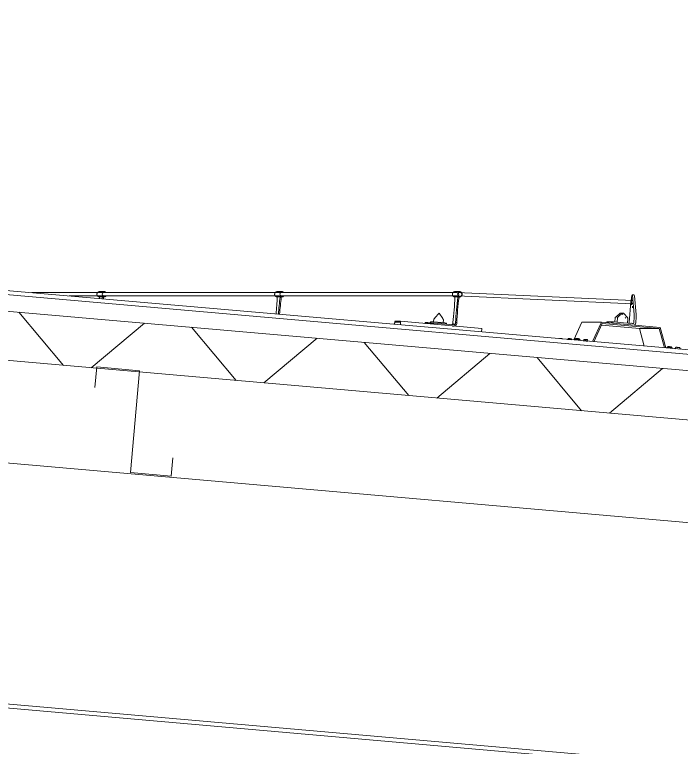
# Model space of a CAD drawing. Header units: millimetres. Extents: x 4237772 to 4686020, y -673 to 29459.
# Drawn here: x 4340456 to 4342088, y 15863 to 17655 of the extents above; entities that cross this region are included whole.
import ezdxf

# ---------------------------------------------------------------- set-up
doc = ezdxf.new("R2010")
doc.units = ezdxf.units.MM
for name, color, linetype, lineweight in [('A-DETL', 90, 'Continuous', 18), ('A-ROOF', 132, 'Continuous', 5), ('A-ROOF-PATT', 132, 'Continuous', 5), ('Q-SPCQ', 91, 'Continuous', 5), ('S-BEAM', 12, 'Continuous', 5)]:
    doc.layers.add(name, color=color, linetype=linetype, lineweight=lineweight)

# ---------------------------------------------------------------- blocks, each defined once
blk = doc.blocks.new('Structural Framing 24 - Structural Framing 1-1264814-SECTION - GRIDS C4-C5')
at = {"layer": 'S-BEAM'}
for p, q in [((4332682.3, 16647.6), (4351932.3, 14963.4)), ((4351922.3, 14954.3), (4332682.3, 16637.5))]:
    blk.add_line(p, q, dxfattribs=at)
blk = doc.blocks.new('Static Line_Sayfa_Metal Deck_Pan Mount - Up to 15 _ pitch - Max 2 Users-1846359-SECTION - GRIDS C4-C5')
at = {"layer": 'Q-SPCQ'}
for p, q in [((4341539.4, 16974.9), (4340498.1, 16974.9)), ((4340675.2, 16977.4), (4340664.2, 16977.4)), ((4341110, 16977.4), (4341099, 16977.4)), ((4341544.9, 16977.4), (4341533.8, 16977.4)), ((4341968.6, 16955.9), (4341539.5, 16974.9)), ((4341972.4, 16969.2), (4341967.4, 16969.6)), ((4340589.9, 16966.9), (4341539.4, 16966.9)), ((4340664.2, 16964.7), (4340663.2, 16966.9)), ((4340663.6, 16964.4), (4340663.9, 16964.4)), ((4340664.1, 16963.5), (4340664.2, 16964.7)), ((4340664.2, 16964.7), (4340671.1, 16964.7)), ((4340664.2, 16964.4), (4340675.2, 16964.4)), ((4340670.1, 16966.9), (4340671.1, 16964.7)), ((4340671.1, 16964.7), (4340671, 16963.5)), ((4340671, 16963.5), (4340674, 16963.3)), ((4340674, 16963.3), (4340674.1, 16964.4)), ((4340674.1, 16964.4), (4340675.5, 16966.4)), ((4341099, 16964.7), (4341098, 16966.9)), ((4341098.4, 16964.4), (4341098.7, 16964.4)), ((4341098.9, 16963.5), (4341099, 16964.7)), ((4341099, 16964.7), (4341106, 16964.7)), ((4341099, 16964.4), (4341110, 16964.4)), ((4341105, 16966.9), (4341106, 16964.7)), ((4341106, 16964.7), (4341105.9, 16963.5)), ((4341105.9, 16963.5), (4341108.8, 16963.3)), ((4341108.8, 16963.3), (4341108.9, 16964.4)), ((4341108.9, 16964.4), (4341110.3, 16966.4)), ((4341533.8, 16964.7), (4341532.8, 16966.9)), ((4341533.3, 16964.4), (4341533.5, 16964.4)), ((4341533.7, 16963.5), (4341533.8, 16964.7)), ((4341533.8, 16964.7), (4341540.8, 16964.7)), ((4341533.8, 16964.4), (4341544.9, 16964.4)), ((4341539.2, 16966.9), (4341968.2, 16947.9)), ((4341539.8, 16966.9), (4341540.8, 16964.7)), ((4341540.8, 16964.7), (4341540.7, 16963.5)), ((4341540.7, 16963.5), (4341543.7, 16963.3)), ((4341543.7, 16963.3), (4341543.8, 16964.4)), ((4341543.8, 16964.4), (4341545.1, 16966.4)), ((4341964.4, 16952.2), (4341960, 16901.9)), ((4341972.2, 16921.7), (4341967.9, 16967.8)), ((4341972.9, 16967.4), (4341977.1, 16921.2)), ((4341968.1, 16937.9), (4341968.5, 16941.8)), ((4341484.6, 16913.5), (4341495.3, 16925)), ((4341503.9, 16911.8), (4341495.3, 16925)), ((4341927.5, 16915), (4341926.6, 16914.6)), ((4341928.1, 16915.7), (4341927.5, 16915)), ((4341932.8, 16915), (4341931.8, 16914.6)), ((4341933.3, 16915.7), (4341932.8, 16915)), ((4341386.2, 16904.1), (4341385.5, 16897.5)), ((4341385.7, 16897.5), (4341386.2, 16902.1)), ((4341386.3, 16902.9), (4341400.5, 16902.9)), ((4341400.8, 16904.9), (4341386.4, 16904.9)), ((4341400.5, 16902.1), (4341400.1, 16896.3)), ((4341400.3, 16896.2), (4341400.8, 16904.1)), ((4341599.3, 16887.4), (4341400.8, 16904.9)), ((4341461.1, 16901.8), (4341460.8, 16898.9)), ((4341461.1, 16901.8), (4341465.5, 16901.8)), ((4341473.6, 16903.9), (4341473.3, 16900.9)), ((4341474.7, 16900.5), (4341481.6, 16899.8)), ((4341482.3, 16910.5), (4341481.6, 16903.2)), ((4341530.8, 16896.1), (4341481.7, 16900.5)), ((4341482.3, 16910.5), (4341482.8, 16911.2)), ((4341484, 16911.8), (4341482.8, 16911.2)), ((4341484.5, 16912.5), (4341484, 16911.8)), ((4341484.6, 16913.5), (4341484.5, 16912.5)), ((4341503.8, 16910.8), (4341503.9, 16911.8)), ((4341503.8, 16910.8), (4341504.2, 16910.1)), ((4341505.4, 16909.3), (4341504.2, 16910.1)), ((4341505.1, 16901.1), (4341505.7, 16908.5)), ((4341505.7, 16908.5), (4341505.4, 16909.3)), ((4341512.9, 16897.7), (4341513.2, 16900.4)), ((4341528.2, 16899.8), (4341528.3, 16901.8)), ((4341535.3, 16901.8), (4341535.1, 16899.8)), ((4341538.3, 16901.5), (4341535.3, 16901.8)), ((4341538.1, 16899.5), (4341538.3, 16901.5)), ((4341824.2, 16859.3), (4341844.3, 16902.5)), ((4341892.4, 16902.5), (4341844.3, 16902.5)), ((4341892.4, 16902.5), (4341870.4, 16855.3)), ((4341873.6, 16855), (4341894.2, 16899.3)), ((4342036, 16889.8), (4341892.4, 16902.5)), ((4341894.2, 16899.3), (4342033.7, 16887)), ((4341905.6, 16903.7), (4341905.3, 16901)), ((4341905.6, 16903.7), (4341910.8, 16903.7)), ((4341910.8, 16903.7), (4341916, 16903.7)), ((4341921.3, 16902.2), (4341915.9, 16902.7)), ((4341921.4, 16903.2), (4341946.2, 16901)), ((4341926, 16913.8), (4341925.1, 16902.9)), ((4341926, 16913.8), (4341926.6, 16914.6)), ((4341931.2, 16913.8), (4341930.3, 16902.4)), ((4341931.2, 16913.8), (4341931.8, 16914.6)), ((4341946.2, 16901), (4341968.1, 16899.1)), ((4341950.2, 16913.8), (4341950.7, 16913)), ((4341951.5, 16912.4), (4341950.7, 16913)), ((4341955.5, 16913.8), (4341955.9, 16913)), ((4341956.7, 16912.4), (4341955.9, 16913)), ((4341956.2, 16900.2), (4341957.1, 16911.5)), ((4341957.1, 16911.5), (4341956.7, 16912.4)), ((4341971.3, 16901.9), (4341971.7, 16906)), ((4341976.6, 16905.6), (4341976.3, 16901.4)), ((4341528, 16893.1), (4341531.2, 16893.1)), ((4341599.3, 16886.7), (4341598.8, 16878.9)), ((4341985.6, 16887), (4341892, 16895.3)), ((4341997, 16844.2), (4341985.6, 16887)), ((4342033.7, 16887), (4341985.6, 16887)), ((4342033.7, 16887), (4342046.2, 16839.9)), ((4342049.4, 16839.7), (4342036, 16889.8)), ((4341812.2, 16860.3), (4341809.3, 16860.6)), ((4341809.3, 16860.6), (4341809.7, 16860.6)), ((4341809.7, 16860.6), (4341813.9, 16860.3)), ((4341813.9, 16860.3), (4341817.6, 16859.9)), ((4341817.2, 16859.9), (4341814.4, 16860.1)), ((4341817.6, 16859.9), (4341817.2, 16859.9)), ((4341833.1, 16860.3), (4341829.4, 16860.6)), ((4341829.4, 16860.6), (4341829.8, 16860.6)), ((4341829.8, 16860.6), (4341833.9, 16860.3)), ((4341837.3, 16859.9), (4341833.1, 16860.3)), ((4341833.9, 16860.3), (4341837.7, 16859.9)), ((4341837.7, 16859.9), (4341837.3, 16859.9)), ((4341849.4, 16860.6), (4341849.1, 16857.1)), ((4341849.5, 16857.1), (4341849.1, 16857.1)), ((4341853.1, 16860.3), (4341849.4, 16860.6)), ((4341849.4, 16860.6), (4341849.8, 16860.6)), ((4341849.8, 16860.6), (4341849.5, 16857.1)), ((4341853.6, 16856.8), (4341849.5, 16857.1)), ((4341849.8, 16860.6), (4341853.9, 16860.3)), ((4341852.8, 16856.8), (4341853.1, 16860.3)), ((4341857.3, 16859.9), (4341853.1, 16860.3)), ((4341853.9, 16860.3), (4341853.6, 16856.8)), ((4341857.4, 16856.4), (4341853.6, 16856.8)), ((4341853.9, 16860.3), (4341857.7, 16859.9)), ((4341857.3, 16859.9), (4341857, 16856.4)), ((4341857, 16856.4), (4341857.4, 16856.4)), ((4341857.7, 16859.9), (4341857.3, 16859.9)), ((4341857.7, 16859.9), (4341857.4, 16856.4))]:
    blk.add_line(p, q, dxfattribs=at)
at = {"layer": 'Q-SPCQ', "flags": 128}
for points in [[(4340664.2, 16977.4), (4340663.9, 16977.4), (4340663.7, 16977.3), (4340663.4, 16977.3), (4340663.1, 16977.3), (4340662.9, 16977.2), (4340662.6, 16977.2), (4340662.4, 16977.1), (4340662.1, 16977), (4340661.9, 16976.9), (4340661.6, 16976.9), (4340661.4, 16976.7), (4340661.2, 16976.6), (4340660.9, 16976.5), (4340660.7, 16976.4), (4340660.5, 16976.2), (4340660.3, 16976.1), (4340660.1, 16975.9), (4340659.9, 16975.7), (4340659.7, 16975.6), (4340659.5, 16975.4), (4340659.3, 16975.2), (4340659.2, 16975), (4340659, 16974.8), (4340658.8, 16974.6), (4340658.7, 16974.4), (4340658.6, 16974.1), (4340658.4, 16973.9), (4340658.3, 16973.7), (4340658.2, 16973.5), (4340658.1, 16973.2), (4340658, 16973), (4340657.9, 16972.7), (4340657.9, 16972.5), (4340657.8, 16972.2), (4340657.8, 16972), (4340657.7, 16971.7), (4340657.7, 16971.5), (4340657.7, 16971.2), (4340657.7, 16970.9), (4340657.7, 16970.7), (4340657.7, 16970.4), (4340657.7, 16970.2), (4340657.7, 16969.9), (4340657.8, 16969.7), (4340657.8, 16969.4), (4340657.9, 16969.2), (4340658, 16968.9), (4340658.1, 16968.7), (4340658.2, 16968.4), (4340658.3, 16968.2), (4340658.4, 16967.9), (4340658.5, 16967.7), (4340658.6, 16967.5), (4340658.8, 16967.3), (4340658.9, 16967.1), (4340659.1, 16966.9), (4340659.2, 16966.7), (4340659.4, 16966.5), (4340659.6, 16966.3), (4340659.8, 16966.1), (4340660, 16965.9), (4340660.2, 16965.8), (4340660.4, 16965.6), (4340660.6, 16965.4), (4340660.8, 16965.3), (4340661, 16965.2), (4340661.3, 16965.1), (4340661.5, 16964.9), (4340661.7, 16964.8), (4340662, 16964.7), (4340662.2, 16964.7), (4340662.5, 16964.6), (4340662.7, 16964.5), (4340663, 16964.5), (4340663.3, 16964.4), (4340663.5, 16964.4), (4340663.6, 16964.4)], [(4340675.8, 16977.3), (4340675.5, 16977.4), (4340675.3, 16977.4), (4340675.2, 16977.4)], [(4340680.3, 16974.9), (4340680.2, 16975.1), (4340680, 16975.3), (4340679.8, 16975.5), (4340679.6, 16975.7), (4340679.4, 16975.8), (4340679.2, 16976), (4340679, 16976.1), (4340678.8, 16976.3), (4340678.6, 16976.4), (4340678.4, 16976.6), (4340678.1, 16976.7), (4340677.9, 16976.8), (4340677.7, 16976.9), (4340677.4, 16977), (4340677.2, 16977.1), (4340676.9, 16977.1), (4340676.7, 16977.2), (4340676.4, 16977.3), (4340676.1, 16977.3), (4340675.9, 16977.3), (4340675.8, 16977.3)], [(4341099, 16977.4), (4341098.7, 16977.4), (4341098.5, 16977.3), (4341098.2, 16977.3), (4341098, 16977.3), (4341097.7, 16977.2), (4341097.4, 16977.2), (4341097.2, 16977.1), (4341096.9, 16977), (4341096.7, 16976.9), (4341096.5, 16976.9), (4341096.2, 16976.7), (4341096, 16976.6), (4341095.8, 16976.5), (4341095.5, 16976.4), (4341095.3, 16976.2), (4341095.1, 16976.1), (4341094.9, 16975.9), (4341094.7, 16975.7), (4341094.5, 16975.6), (4341094.3, 16975.4), (4341094.1, 16975.2), (4341094, 16975), (4341093.8, 16974.8), (4341093.7, 16974.6), (4341093.5, 16974.4), (4341093.4, 16974.1), (4341093.3, 16973.9), (4341093.1, 16973.7), (4341093, 16973.5), (4341092.9, 16973.2), (4341092.8, 16973), (4341092.8, 16972.7), (4341092.7, 16972.5), (4341092.6, 16972.2), (4341092.6, 16972), (4341092.5, 16971.7), (4341092.5, 16971.5), (4341092.5, 16971.2), (4341092.5, 16970.9), (4341092.5, 16970.7), (4341092.5, 16970.4), (4341092.5, 16970.2), (4341092.6, 16969.9), (4341092.6, 16969.7), (4341092.7, 16969.4), (4341092.7, 16969.2), (4341092.8, 16968.9), (4341092.9, 16968.7), (4341093, 16968.4), (4341093.1, 16968.2), (4341093.2, 16967.9), (4341093.3, 16967.7), (4341093.4, 16967.5), (4341093.6, 16967.3), (4341093.7, 16967.1), (4341093.9, 16966.9), (4341094, 16966.7), (4341094.2, 16966.5), (4341094.4, 16966.3), (4341094.6, 16966.1), (4341094.8, 16965.9), (4341095, 16965.8), (4341095.2, 16965.6), (4341095.4, 16965.4), (4341095.6, 16965.3), (4341095.9, 16965.2), (4341096.1, 16965.1), (4341096.3, 16964.9), (4341096.6, 16964.8), (4341096.8, 16964.7), (4341097.1, 16964.7), (4341097.3, 16964.6), (4341097.6, 16964.5), (4341097.8, 16964.5), (4341098.1, 16964.4), (4341098.3, 16964.4), (4341098.4, 16964.4)], [(4341110.6, 16977.3), (4341110.4, 16977.4), (4341110.1, 16977.4), (4341110, 16977.4)], [(4341115.2, 16974.9), (4341115, 16975.1), (4341114.8, 16975.3), (4341114.6, 16975.5), (4341114.5, 16975.7), (4341114.3, 16975.8), (4341114.1, 16976), (4341113.9, 16976.1), (4341113.6, 16976.3), (4341113.4, 16976.4), (4341113.2, 16976.6), (4341113, 16976.7), (4341112.7, 16976.8), (4341112.5, 16976.9), (4341112.2, 16977), (4341112, 16977.1), (4341111.7, 16977.1), (4341111.5, 16977.2), (4341111.2, 16977.3), (4341111, 16977.3), (4341110.7, 16977.3), (4341110.6, 16977.3)], [(4341533.8, 16977.4), (4341533.6, 16977.4), (4341533.3, 16977.3), (4341533, 16977.3), (4341532.8, 16977.3), (4341532.5, 16977.2), (4341532.3, 16977.2), (4341532, 16977.1), (4341531.8, 16977), (4341531.5, 16976.9), (4341531.3, 16976.9), (4341531, 16976.7), (4341530.8, 16976.6), (4341530.6, 16976.5), (4341530.3, 16976.4), (4341530.1, 16976.2), (4341529.9, 16976.1), (4341529.7, 16975.9), (4341529.5, 16975.7), (4341529.3, 16975.6), (4341529.1, 16975.4), (4341529, 16975.2), (4341528.8, 16975), (4341528.6, 16974.8), (4341528.5, 16974.6), (4341528.3, 16974.4), (4341528.2, 16974.1), (4341528.1, 16973.9), (4341528, 16973.7), (4341527.8, 16973.5), (4341527.7, 16973.2), (4341527.7, 16973), (4341527.6, 16972.7), (4341527.5, 16972.5), (4341527.5, 16972.2), (4341527.4, 16972), (4341527.4, 16971.7), (4341527.3, 16971.5), (4341527.3, 16971.2), (4341527.3, 16970.9), (4341527.3, 16970.7), (4341527.3, 16970.4), (4341527.3, 16970.2), (4341527.4, 16969.9), (4341527.4, 16969.7), (4341527.5, 16969.4), (4341527.5, 16969.2), (4341527.6, 16968.9), (4341527.7, 16968.7), (4341527.8, 16968.4), (4341527.9, 16968.2), (4341528, 16967.9), (4341528.1, 16967.7), (4341528.3, 16967.5), (4341528.4, 16967.3), (4341528.5, 16967.1), (4341528.7, 16966.9), (4341528.9, 16966.7), (4341529, 16966.5), (4341529.2, 16966.3), (4341529.4, 16966.1), (4341529.6, 16965.9), (4341529.8, 16965.8), (4341530, 16965.6), (4341530.2, 16965.4), (4341530.5, 16965.3), (4341530.7, 16965.2), (4341530.9, 16965.1), (4341531.1, 16964.9), (4341531.4, 16964.8), (4341531.6, 16964.7), (4341531.9, 16964.7), (4341532.1, 16964.6), (4341532.4, 16964.5), (4341532.6, 16964.5), (4341532.9, 16964.4), (4341533.2, 16964.4), (4341533.3, 16964.4)], [(4341545.4, 16977.3), (4341545.2, 16977.4), (4341544.9, 16977.4), (4341544.9, 16977.4)], [(4341544.9, 16964.4), (4341545.1, 16964.4), (4341545.4, 16964.4), (4341545.6, 16964.4), (4341545.9, 16964.5), (4341546.2, 16964.5), (4341546.4, 16964.6), (4341546.7, 16964.6), (4341546.9, 16964.7), (4341547.2, 16964.8), (4341547.4, 16964.9), (4341547.7, 16965), (4341547.9, 16965.1), (4341548.1, 16965.2), (4341548.3, 16965.4), (4341548.6, 16965.5), (4341548.8, 16965.7), (4341549, 16965.8), (4341549.2, 16966), (4341549.4, 16966.2), (4341549.5, 16966.4), (4341549.7, 16966.5), (4341549.9, 16966.7), (4341550.1, 16966.9), (4341550.2, 16967.2), (4341550.4, 16967.4), (4341550.5, 16967.6), (4341550.6, 16967.8), (4341550.7, 16968.1), (4341550.8, 16968.3), (4341550.9, 16968.5), (4341551, 16968.8), (4341551.1, 16969), (4341551.2, 16969.3), (4341551.2, 16969.5), (4341551.3, 16969.8), (4341551.3, 16970), (4341551.3, 16970.3), (4341551.4, 16970.5), (4341551.4, 16970.8), (4341551.4, 16971.1), (4341551.4, 16971.3), (4341551.3, 16971.6), (4341551.3, 16971.8), (4341551.3, 16972.1), (4341551.2, 16972.3), (4341551.1, 16972.6), (4341551.1, 16972.8), (4341551, 16973.1), (4341550.9, 16973.3), (4341550.8, 16973.6), (4341550.7, 16973.8), (4341550.6, 16974), (4341550.4, 16974.2), (4341550.3, 16974.5), (4341550.1, 16974.7), (4341550, 16974.9), (4341549.8, 16975.1), (4341549.6, 16975.3), (4341549.5, 16975.5), (4341549.3, 16975.7), (4341549.1, 16975.8), (4341548.9, 16976), (4341548.7, 16976.1), (4341548.5, 16976.3), (4341548.2, 16976.4), (4341548, 16976.6), (4341547.8, 16976.7), (4341547.5, 16976.8), (4341547.3, 16976.9), (4341547.1, 16977), (4341546.8, 16977.1), (4341546.6, 16977.1), (4341546.3, 16977.2), (4341546, 16977.3), (4341545.8, 16977.3), (4341545.5, 16977.3), (4341545.4, 16977.3)], [(4340675.2, 16964.4), (4340675.5, 16964.4), (4340675.7, 16964.4), (4340676, 16964.4), (4340676.3, 16964.5), (4340676.5, 16964.5), (4340676.8, 16964.6), (4340677, 16964.6), (4340677.3, 16964.7), (4340677.5, 16964.8), (4340677.8, 16964.9), (4340678, 16965), (4340678.2, 16965.1), (4340678.5, 16965.2), (4340678.7, 16965.4), (4340678.9, 16965.5), (4340679.1, 16965.7), (4340679.3, 16965.8), (4340679.5, 16966), (4340679.7, 16966.2), (4340679.9, 16966.4), (4340680.1, 16966.5), (4340680.3, 16966.7), (4340680.4, 16966.9)], [(4341110, 16964.4), (4341110.3, 16964.4), (4341110.6, 16964.4), (4341110.8, 16964.4), (4341111.1, 16964.5), (4341111.3, 16964.5), (4341111.6, 16964.6), (4341111.9, 16964.6), (4341112.1, 16964.7), (4341112.3, 16964.8), (4341112.6, 16964.9), (4341112.8, 16965), (4341113.1, 16965.1), (4341113.3, 16965.2), (4341113.5, 16965.4), (4341113.7, 16965.5), (4341113.9, 16965.7), (4341114.2, 16965.8), (4341114.4, 16966), (4341114.5, 16966.2), (4341114.7, 16966.4), (4341114.9, 16966.5), (4341115.1, 16966.7), (4341115.2, 16966.9)], [(4341928.1, 16915.7), (4341938, 16924.4), (4341939, 16924.5), (4341939.3, 16924.5), (4341939.5, 16924.5), (4341939.6, 16924.5), (4341939.7, 16924.5), (4341939.7, 16924.5), (4341939.8, 16924.5), (4341939.8, 16924.5), (4341939.8, 16924.5), (4341939.8, 16924.5), (4341939.8, 16924.5), (4341939.9, 16924.5), (4341939.9, 16924.5), (4341939.9, 16924.5), (4341939.9, 16924.5), (4341939.9, 16924.5), (4341939.9, 16924.5), (4341939.9, 16924.5), (4341939.9, 16924.5), (4341939.9, 16924.5), (4341939.9, 16924.5), (4341940, 16924.5)], [(4341933.3, 16915.7), (4341943.2, 16924.4), (4341944.2, 16924.5), (4341944.5, 16924.5), (4341944.7, 16924.5), (4341944.8, 16924.5), (4341944.9, 16924.5), (4341944.9, 16924.5), (4341945, 16924.5), (4341945, 16924.5), (4341945, 16924.5), (4341945, 16924.5), (4341945.1, 16924.5), (4341945.1, 16924.5), (4341945.1, 16924.5), (4341945.1, 16924.5), (4341945.1, 16924.5), (4341945.1, 16924.5), (4341945.1, 16924.5), (4341945.1, 16924.5), (4341945.1, 16924.5), (4341945.2, 16924.5), (4341945.2, 16924.5), (4341945.2, 16924.5)], [(4341944.1, 16921.5), (4341942, 16924.1), (4341941, 16924.3), (4341940.7, 16924.4), (4341940.5, 16924.4), (4341940.4, 16924.4), (4341940.4, 16924.4), (4341940.3, 16924.4), (4341940.3, 16924.4), (4341940.2, 16924.4), (4341940.2, 16924.4), (4341940.2, 16924.4), (4341940.2, 16924.4), (4341940.2, 16924.4), (4341940.1, 16924.4), (4341940.1, 16924.4), (4341940.1, 16924.4), (4341940.1, 16924.4), (4341940.1, 16924.4), (4341940.1, 16924.4), (4341940.1, 16924.4), (4341940.1, 16924.4), (4341940.1, 16924.4), (4341940.1, 16924.4)], [(4341955.5, 16913.8), (4341947.2, 16924.1), (4341946.3, 16924.3), (4341945.9, 16924.4), (4341945.7, 16924.4), (4341945.6, 16924.4), (4341945.6, 16924.4), (4341945.5, 16924.4), (4341945.5, 16924.4), (4341945.5, 16924.4), (4341945.4, 16924.4), (4341945.4, 16924.4), (4341945.4, 16924.4), (4341945.4, 16924.4), (4341945.4, 16924.4), (4341945.4, 16924.4), (4341945.3, 16924.4), (4341945.3, 16924.4), (4341945.3, 16924.4), (4341945.3, 16924.4), (4341945.3, 16924.4), (4341945.3, 16924.4), (4341945.3, 16924.4), (4341945.3, 16924.4)], [(4341789.7, 16862.8), (4341790, 16862.8), (4341790.2, 16862.8), (4341790.3, 16862.8), (4341790.3, 16862.8), (4341790.4, 16862.8), (4341790.4, 16862.8), (4341790.5, 16862.8), (4341790.5, 16862.8), (4341790.6, 16862.8), (4341790.7, 16862.8), (4341790.7, 16862.8), (4341790.8, 16862.8), (4341790.9, 16862.8), (4341790.9, 16862.7), (4341791, 16862.7), (4341791.1, 16862.7), (4341791.2, 16862.7), (4341791.3, 16862.7), (4341791.4, 16862.7), (4341791.5, 16862.7), (4341791.6, 16862.7), (4341791.7, 16862.7), (4341791.8, 16862.7), (4341791.9, 16862.7), (4341792, 16862.7), (4341792.1, 16862.7), (4341792.2, 16862.6), (4341792.4, 16862.6), (4341792.5, 16862.6), (4341792.6, 16862.6), (4341792.7, 16862.6), (4341792.9, 16862.6), (4341793, 16862.6), (4341793.1, 16862.6), (4341793.3, 16862.6), (4341793.4, 16862.5), (4341793.5, 16862.5), (4341793.7, 16862.5), (4341793.8, 16862.5), (4341793.9, 16862.5), (4341794, 16862.5)], [(4341797.7, 16862.1), (4341797.3, 16862.2), (4341797.2, 16862.2), (4341797.1, 16862.2), (4341797.1, 16862.2), (4341797, 16862.2), (4341797, 16862.2), (4341796.9, 16862.2), (4341796.8, 16862.2), (4341796.8, 16862.2), (4341796.7, 16862.2), (4341796.7, 16862.2), (4341796.6, 16862.3), (4341796.5, 16862.3), (4341796.5, 16862.3), (4341796.4, 16862.3), (4341796.3, 16862.3), (4341796.2, 16862.3), (4341796.1, 16862.3), (4341796, 16862.3), (4341795.9, 16862.3), (4341795.8, 16862.3), (4341795.7, 16862.3), (4341795.6, 16862.3), (4341795.5, 16862.4), (4341795.4, 16862.4), (4341795.3, 16862.4), (4341795.1, 16862.4), (4341795, 16862.4), (4341794.9, 16862.4), (4341794.8, 16862.4), (4341794.6, 16862.4), (4341794.5, 16862.4), (4341794.4, 16862.5), (4341794.3, 16862.5), (4341794.1, 16862.5), (4341794, 16862.5), (4341794, 16862.5)], [(4341809.7, 16862.8), (4341810.1, 16862.8), (4341810.2, 16862.8), (4341810.3, 16862.8), (4341810.3, 16862.8), (4341810.4, 16862.8), (4341810.5, 16862.8), (4341810.5, 16862.8), (4341810.6, 16862.8), (4341810.6, 16862.8), (4341810.7, 16862.8), (4341810.7, 16862.8), (4341810.8, 16862.8), (4341810.9, 16862.8), (4341811, 16862.7), (4341811, 16862.7), (4341811.1, 16862.7), (4341811.2, 16862.7), (4341811.3, 16862.7), (4341811.4, 16862.7), (4341811.5, 16862.7), (4341811.6, 16862.7), (4341811.7, 16862.7), (4341811.8, 16862.7), (4341811.9, 16862.7), (4341812, 16862.7), (4341812.2, 16862.7), (4341812.3, 16862.6), (4341812.4, 16862.6), (4341812.5, 16862.6), (4341812.6, 16862.6), (4341812.8, 16862.6), (4341812.9, 16862.6), (4341813, 16862.6), (4341813.2, 16862.6), (4341813.3, 16862.6), (4341813.4, 16862.5), (4341813.5, 16862.5), (4341813.7, 16862.5), (4341813.8, 16862.5), (4341813.9, 16862.5), (4341814, 16862.5)], [(4341819.4, 16859.7), (4341817.7, 16862.1), (4341817.4, 16862.2), (4341817.2, 16862.2), (4341817.1, 16862.2), (4341817.1, 16862.2), (4341817, 16862.2), (4341817, 16862.2), (4341816.9, 16862.2), (4341816.9, 16862.2), (4341816.8, 16862.2), (4341816.8, 16862.2), (4341816.7, 16862.2), (4341816.6, 16862.3), (4341816.5, 16862.3), (4341816.5, 16862.3), (4341816.4, 16862.3), (4341816.3, 16862.3), (4341816.2, 16862.3), (4341816.1, 16862.3), (4341816, 16862.3), (4341815.9, 16862.3), (4341815.8, 16862.3), (4341815.7, 16862.3), (4341815.6, 16862.3), (4341815.5, 16862.4), (4341815.4, 16862.4), (4341815.3, 16862.4), (4341815.2, 16862.4), (4341815, 16862.4), (4341814.9, 16862.4), (4341814.8, 16862.4), (4341814.7, 16862.4), (4341814.5, 16862.4), (4341814.4, 16862.5), (4341814.3, 16862.5), (4341814.2, 16862.5), (4341814, 16862.5), (4341814, 16862.5)], [(4341826.1, 16859.1), (4341829.7, 16862.8), (4341830.1, 16862.8), (4341830.2, 16862.8), (4341830.3, 16862.8), (4341830.4, 16862.8), (4341830.4, 16862.8), (4341830.5, 16862.8), (4341830.5, 16862.8), (4341830.6, 16862.8), (4341830.6, 16862.8), (4341830.7, 16862.8), (4341830.8, 16862.8), (4341830.8, 16862.8), (4341830.9, 16862.8), (4341831, 16862.7), (4341831.1, 16862.7), (4341831.1, 16862.7), (4341831.2, 16862.7), (4341831.3, 16862.7), (4341831.4, 16862.7), (4341831.5, 16862.7), (4341831.6, 16862.7), (4341831.7, 16862.7), (4341831.8, 16862.7), (4341831.9, 16862.7), (4341832.1, 16862.7), (4341832.2, 16862.7), (4341832.3, 16862.6), (4341832.4, 16862.6), (4341832.5, 16862.6), (4341832.7, 16862.6), (4341832.8, 16862.6), (4341832.9, 16862.6), (4341833, 16862.6), (4341833.2, 16862.6), (4341833.3, 16862.6), (4341833.4, 16862.5), (4341833.6, 16862.5), (4341833.7, 16862.5), (4341833.8, 16862.5), (4341834, 16862.5), (4341834, 16862.5)], [(4341840.7, 16857.9), (4341837.8, 16862.1), (4341837.4, 16862.2), (4341837.2, 16862.2), (4341837.2, 16862.2), (4341837.1, 16862.2), (4341837.1, 16862.2), (4341837, 16862.2), (4341836.9, 16862.2), (4341836.9, 16862.2), (4341836.8, 16862.2), (4341836.8, 16862.2), (4341836.7, 16862.2), (4341836.6, 16862.3), (4341836.6, 16862.3), (4341836.5, 16862.3), (4341836.4, 16862.3), (4341836.3, 16862.3), (4341836.2, 16862.3), (4341836.2, 16862.3), (4341836.1, 16862.3), (4341836, 16862.3), (4341835.9, 16862.3), (4341835.8, 16862.3), (4341835.6, 16862.3), (4341835.5, 16862.4), (4341835.4, 16862.4), (4341835.3, 16862.4), (4341835.2, 16862.4), (4341835.1, 16862.4), (4341834.9, 16862.4), (4341834.8, 16862.4), (4341834.7, 16862.4), (4341834.6, 16862.4), (4341834.4, 16862.5), (4341834.3, 16862.5), (4341834.2, 16862.5), (4341834, 16862.5), (4341834, 16862.5)], [(4341847.4, 16857.3), (4341847.4, 16857.3), (4341847.5, 16857.3), (4341847.5, 16857.3), (4341847.6, 16857.3), (4341847.7, 16857.3), (4341847.7, 16857.3), (4341847.8, 16857.3), (4341847.9, 16857.2), (4341848, 16857.2), (4341848.1, 16857.2), (4341848.2, 16857.2), (4341848.3, 16857.2), (4341848.5, 16857.2), (4341848.6, 16857.2), (4341848.7, 16857.2), (4341848.9, 16857.2), (4341849.1, 16857.2), (4341849.2, 16857.1), (4341849.4, 16857.1), (4341849.6, 16857.1), (4341849.7, 16857.1), (4341849.9, 16857.1), (4341850.1, 16857.1), (4341850.3, 16857.1), (4341850.5, 16857), (4341850.7, 16857), (4341850.9, 16857), (4341851.1, 16857), (4341851.4, 16857), (4341851.6, 16857), (4341851.8, 16856.9), (4341852, 16856.9), (4341852.3, 16856.9), (4341852.5, 16856.9), (4341852.7, 16856.9), (4341852.9, 16856.8), (4341853.2, 16856.8), (4341853.4, 16856.8), (4341853.6, 16856.8), (4341853.7, 16856.8)], [(4341859.1, 16856.3), (4341859.1, 16856.3), (4341859, 16856.3), (4341858.9, 16856.3), (4341858.9, 16856.3), (4341858.8, 16856.3), (4341858.7, 16856.3), (4341858.7, 16856.3), (4341858.6, 16856.3), (4341858.5, 16856.3), (4341858.4, 16856.3), (4341858.3, 16856.4), (4341858.1, 16856.4), (4341858, 16856.4), (4341857.9, 16856.4), (4341857.7, 16856.4), (4341857.6, 16856.4), (4341857.4, 16856.4), (4341857.3, 16856.4), (4341857.1, 16856.5), (4341856.9, 16856.5), (4341856.7, 16856.5), (4341856.6, 16856.5), (4341856.4, 16856.5), (4341856.2, 16856.6), (4341856, 16856.6), (4341855.8, 16856.6), (4341855.5, 16856.6), (4341855.3, 16856.6), (4341855.1, 16856.6), (4341854.9, 16856.7), (4341854.7, 16856.7), (4341854.5, 16856.7), (4341854.2, 16856.7), (4341854, 16856.7), (4341853.8, 16856.8), (4341853.7, 16856.8)], [(4342051.5, 16839.5), (4342055, 16843), (4342055.4, 16843), (4342055.5, 16843), (4342055.6, 16843), (4342055.6, 16843), (4342055.7, 16843), (4342055.8, 16843), (4342055.8, 16843), (4342055.9, 16843), (4342055.9, 16843), (4342056, 16843), (4342056, 16843), (4342056.1, 16843), (4342056.2, 16843), (4342056.3, 16843), (4342056.3, 16843), (4342056.4, 16843), (4342056.5, 16842.9), (4342056.6, 16842.9), (4342056.7, 16842.9), (4342056.8, 16842.9), (4342056.9, 16842.9), (4342057, 16842.9), (4342057.1, 16842.9), (4342057.2, 16842.9), (4342057.3, 16842.9), (4342057.5, 16842.9), (4342057.6, 16842.9), (4342057.7, 16842.8), (4342057.8, 16842.8), (4342057.9, 16842.8), (4342058.1, 16842.8), (4342058.2, 16842.8), (4342058.3, 16842.8), (4342058.5, 16842.8), (4342058.6, 16842.8), (4342058.7, 16842.8), (4342058.8, 16842.8), (4342059, 16842.7), (4342059.1, 16842.7), (4342059.2, 16842.7), (4342059.3, 16842.7)], [(4342054.8, 16841.2), (4342055.2, 16841.3), (4342055.3, 16841.3), (4342055.4, 16841.3), (4342055.5, 16841.3), (4342055.5, 16841.3), (4342055.6, 16841.3), (4342055.6, 16841.3), (4342055.7, 16841.2), (4342055.7, 16841.2), (4342055.8, 16841.2), (4342055.9, 16841.2), (4342055.9, 16841.2), (4342056, 16841.2), (4342056.1, 16841.2), (4342056.2, 16841.2), (4342056.3, 16841.2), (4342056.3, 16841.2), (4342056.4, 16841.2), (4342056.5, 16841.2), (4342056.6, 16841.2), (4342056.7, 16841.2), (4342056.8, 16841.2), (4342056.9, 16841.2), (4342057, 16841.1), (4342057.2, 16841.1), (4342057.3, 16841.1), (4342057.4, 16841.1), (4342057.5, 16841.1), (4342057.6, 16841.1), (4342057.8, 16841.1), (4342057.9, 16841.1), (4342058, 16841.1), (4342058.1, 16841.1), (4342058.3, 16841), (4342058.4, 16841), (4342058.5, 16841), (4342058.7, 16841), (4342058.8, 16841), (4342058.9, 16841), (4342059.1, 16841), (4342059.1, 16841)], [(4342062.9, 16840.5), (4342062.5, 16840.6), (4342062.4, 16840.7), (4342062.3, 16840.7), (4342062.2, 16840.7), (4342062.2, 16840.7), (4342062.1, 16840.7), (4342062.1, 16840.7), (4342062, 16840.7), (4342061.9, 16840.7), (4342061.9, 16840.7), (4342061.8, 16840.7), (4342061.7, 16840.7), (4342061.7, 16840.7), (4342061.6, 16840.7), (4342061.5, 16840.7), (4342061.4, 16840.8), (4342061.3, 16840.8), (4342061.3, 16840.8), (4342061.2, 16840.8), (4342061.1, 16840.8), (4342061, 16840.8), (4342060.9, 16840.8), (4342060.7, 16840.8), (4342060.6, 16840.8), (4342060.5, 16840.8), (4342060.4, 16840.9), (4342060.3, 16840.9), (4342060.2, 16840.9), (4342060, 16840.9), (4342059.9, 16840.9), (4342059.8, 16840.9), (4342059.7, 16840.9), (4342059.5, 16840.9), (4342059.4, 16840.9), (4342059.3, 16841), (4342059.1, 16841), (4342059.1, 16841)], [(4342065.8, 16838.2), (4342063, 16842.3), (4342062.7, 16842.4), (4342062.5, 16842.4), (4342062.4, 16842.4), (4342062.4, 16842.4), (4342062.3, 16842.4), (4342062.3, 16842.4), (4342062.2, 16842.4), (4342062.2, 16842.4), (4342062.1, 16842.4), (4342062.1, 16842.5), (4342062, 16842.5), (4342061.9, 16842.5), (4342061.8, 16842.5), (4342061.8, 16842.5), (4342061.7, 16842.5), (4342061.6, 16842.5), (4342061.5, 16842.5), (4342061.4, 16842.5), (4342061.3, 16842.5), (4342061.2, 16842.5), (4342061.1, 16842.5), (4342061, 16842.6), (4342060.9, 16842.6), (4342060.8, 16842.6), (4342060.7, 16842.6), (4342060.6, 16842.6), (4342060.5, 16842.6), (4342060.3, 16842.6), (4342060.2, 16842.6), (4342060.1, 16842.6), (4342060, 16842.7), (4342059.8, 16842.7), (4342059.7, 16842.7), (4342059.6, 16842.7), (4342059.4, 16842.7), (4342059.3, 16842.7), (4342059.3, 16842.7)], [(4342071.4, 16837.7), (4342074.8, 16841.2), (4342075.2, 16841.3), (4342075.4, 16841.3), (4342075.4, 16841.3), (4342075.5, 16841.3), (4342075.5, 16841.3), (4342075.6, 16841.3), (4342075.7, 16841.3), (4342075.7, 16841.2), (4342075.8, 16841.2), (4342075.8, 16841.2), (4342075.9, 16841.2), (4342076, 16841.2), (4342076, 16841.2), (4342076.1, 16841.2), (4342076.2, 16841.2), (4342076.3, 16841.2), (4342076.4, 16841.2), (4342076.5, 16841.2), (4342076.5, 16841.2), (4342076.6, 16841.2), (4342076.7, 16841.2), (4342076.9, 16841.2), (4342077, 16841.2), (4342077.1, 16841.1), (4342077.2, 16841.1), (4342077.3, 16841.1), (4342077.4, 16841.1), (4342077.5, 16841.1), (4342077.7, 16841.1), (4342077.8, 16841.1), (4342077.9, 16841.1), (4342078, 16841.1), (4342078.2, 16841.1), (4342078.3, 16841), (4342078.4, 16841), (4342078.6, 16841), (4342078.7, 16841), (4342078.8, 16841), (4342079, 16841), (4342079.1, 16841), (4342079.2, 16841)], [(4342085.7, 16836.5), (4342082.9, 16840.5), (4342082.5, 16840.6), (4342082.4, 16840.7), (4342082.3, 16840.7), (4342082.2, 16840.7), (4342082.2, 16840.7), (4342082.1, 16840.7), (4342082.1, 16840.7), (4342082, 16840.7), (4342082, 16840.7), (4342081.9, 16840.7), (4342081.8, 16840.7), (4342081.8, 16840.7), (4342081.7, 16840.7), (4342081.6, 16840.7), (4342081.5, 16840.7), (4342081.5, 16840.8), (4342081.4, 16840.8), (4342081.3, 16840.8), (4342081.2, 16840.8), (4342081.1, 16840.8), (4342081, 16840.8), (4342080.9, 16840.8), (4342080.8, 16840.8), (4342080.7, 16840.8), (4342080.5, 16840.8), (4342080.4, 16840.9), (4342080.3, 16840.9), (4342080.2, 16840.9), (4342080.1, 16840.9), (4342079.9, 16840.9), (4342079.8, 16840.9), (4342079.7, 16840.9), (4342079.6, 16840.9), (4342079.4, 16840.9), (4342079.3, 16841), (4342079.2, 16841), (4342079.2, 16841)]]:
    blk.add_lwpolyline(points, dxfattribs=at)
at = {"layer": 'Q-SPCQ'}
for centre, major_axis, ratio, start_param, end_param in [((4340675.8, 16970.9), (0, 5.22), 0.996204, 1.100771, 1.963142), ((4340675.8, 16970.9), (0, 5.22), 0.996204, 2.007129, 3.054326), ((4340675.8, 16970.9), (0, 5.22), 0.996204, 6.195919, 7.243116), ((4340675.8, 16970.9), (0, 5.22), 0.996204, 5.578209, 6.195919), ((4341110.6, 16970.9), (0, 5.22), 0.996204, 1.049655, 1.903356), ((4341110.6, 16970.9), (0, 5.22), 0.996204, 2.007129, 3.054326), ((4341110.6, 16970.9), (0, 5.22), 0.996204, 6.195919, 7.243116), ((4341545.4, 16970.9), (0, 5.22), 0.996204, 6.195919, 9.337511), ((4341539.3, 16970.9), (0, 4), 0.996204, 4.625123, 5.934119), ((4341539.4, 16970.9), (0, 4), 0.996204, 4.625123, 5.934119), ((4341539.4, 16970.9), (0, 4), 0.996204, 3.577925, 4.625123), ((4341545.4, 16970.9), (0, 5.22), 0.996204, 3.141593, 6.195919), ((4341965.9, 16952.2), (1.5, 17.4), 0.08672, 5.837015, 7.861597), ((4341970.9, 16951.7), (1.5, 17.4), 0.08672, 5.837015, 6.596234), ((4340655.9, 16932.6), (6.1, 69.7), 0.08672, 5.131285, 5.178788), ((4340673.8, 16932.6), (6.1, 69.7), 0.08672, 1.119629, 1.176047), ((4340676.8, 16932.4), (6.1, 69.7), 0.08672, 1.119629, 1.176017), ((4340675.8, 16970.9), (0, 5.22), 0.996204, 3.141593, 3.771476), ((4341090.7, 16932.6), (6.1, 69.7), 0.08672, 4.577093, 5.178788), ((4341108.6, 16932.6), (6.1, 69.7), 0.08672, 1.119629, 1.728717), ((4341111.6, 16932.4), (6.1, 69.7), 0.08672, 1.119629, 1.728688), ((4341110.6, 16970.9), (0, 5.22), 0.996204, 3.141593, 3.839073), ((4341525.6, 16932.6), (6.1, 69.7), 0.08672, 4.261222, 5.178788), ((4341543.5, 16932.6), (6.1, 69.7), 0.08672, 1.119629, 2.037195), ((4341546.4, 16932.4), (6.1, 69.7), 0.08672, 1.119629, 2.037195), ((4341968.4, 16951.9), (0, 4), 0.996204, 1.48353, 2.792527), ((4341968.4, 16951.9), (0, 4), 0.996204, 0.436332, 1.48353), ((4341965.9, 16952.2), (0.66, 7.47), 0.08672, 1.840211, 4.720005), ((4341965.9, 16952.2), (0.66, 7.47), 0.08672, 5.767202, 7.337999), ((4341970.1, 16906), (1.5, 17.4), 0.08672, 4.720005, 5.837015), ((4341975.1, 16905.6), (1.5, 17.4), 0.08672, 4.720005, 5.837015), ((4341386.3, 16903.9), (0.087, 0.996), 0.08672, 0.886707, 1.326253), ((4341386.2, 16901.9), (0.087, 0.996), 0.08672, 0.227389, 1.326253), ((4341400.4, 16901.9), (0.087, 0.996), 0.08672, 4.972164, 6.283185), ((4341400.7, 16903.9), (0.087, 0.996), 0.08672, 4.972164, 6.283185), ((4341476, 16900.5), (-14.9, 1.3), 0.007587, 6.196354, 7.76715), ((4341480.4, 16900.5), (-14.9, 1.3), 0.007587, 4.625558, 6.196354), ((4341493.1, 16899.1), (-19.8, 1.7), 0.007587, 6.196354, 7.199691), ((4341493.4, 16902.1), (-19.8, 1.7), 0.007587, 6.196354, 9.337947), ((4341493.1, 16899.1), (-19.8, 1.7), 0.007587, 5.410956, 6.196354), ((4341493.4, 16902.1), (-19.8, 1.7), 0.007587, 3.054761, 6.196354), ((4341493.4, 16902.1), (-11.7, 1), 0.007587, 0, 2.269363), ((4341493.4, 16902.1), (-11.7, 1), 0.007587, 3.054761, 6.196354), ((4341493.4, 16902.1), (-11.7, 1), 0.007587, 2.330647, 3.054761), ((4341524.2, 16900.1), (0, 4), 0.996204, 3.577925, 4.625123), ((4341524.2, 16900.1), (0, 7), 0.996204, 4.101524, 4.625123), ((4341531.2, 16900.1), (0, 4), 0.996204, 3.054326, 4.625123), ((4341531.2, 16900.1), (0, 7), 0.996204, 3.316126, 4.625123), ((4341921, 16903.2), (-4.98, 0.43), 0.007587, 4.625558, 6.196354), ((4341957, 16902.1), (0, 3), 0.996204, 4.101524, 4.625123), ((4341957, 16902.1), (0, 8), 0.996204, 4.363323, 4.625123), ((4341968.3, 16902.1), (0, 3), 0.996204, 3.054326, 4.625122), ((4341968.3, 16902.1), (0, 8), 0.996204, 3.839724, 4.625123), ((4341599.2, 16886.4), (0.087, 0.996), 0.08672, 4.972164, 6.283185)]:
    blk.add_ellipse(centre, major_axis=major_axis, ratio=ratio, start_param=start_param, end_param=end_param, dxfattribs=at)

msp = doc.modelspace()

# ---------------------------------------------------------------- hatches: boundary and pattern name
at = {"layer": 'A-ROOF-PATT'}
h = msp.add_hatch(dxfattribs=at)
h.set_pattern_fill('FP_7', color=256, angle=-135, style=0, pattern_type=2)
h.set_pattern_definition([(40, (4308746.76, 10390.63), (-192.8363, 229.8133), []), (130, (4308746.76, 10390.63), (-229.8133, -192.8363), [])])
h.paths.add_polyline_path([(4352532.3, 15751), (4352532.3, 15871.4), (4332684.4, 17607.9), (4312836.5, 15871.4), (4312836.5, 15751), (4332684.4, 17487.4), (4352390, 15763.4)])

# ---------------------------------------------------------------- linework, layer by layer
at = {"layer": 'A-DETL'}
for p, q in [((4340657.1, 16793.1), (4340652.7, 16743.3)), ((4340657.1, 16793.1), (4340761.7, 16783.9)), ((4340761.7, 16783.9), (4340739.9, 16534.9)), ((4340839.5, 16526.2), (4340843.4, 16571)), ((4340739.9, 16534.9), (4340839.5, 16526.2))]:
    msp.add_line(p, q, dxfattribs=at)
at = {"layer": 'A-ROOF'}
for p, q in [((4332697.8, 17654.7), (4342126.2, 16833)), ((4332684.4, 17607.9), (4352532.3, 15871.4)), ((4332684.4, 17487.4), (4352532.3, 15751))]:
    msp.add_line(p, q, dxfattribs=at)
at = {"layer": 'A-ROOF', "lineweight": 15}
for p, q in [((4342304, 16806.4), (4332684.4, 17648)), ((4332684.4, 17236.5), (4352532.3, 15500))]:
    msp.add_line(p, q, dxfattribs=at)

# ---------------------------------------------------------------- block references
at = {"layer": 'Q-SPCQ'}
msp.add_blockref('Static Line_Sayfa_Metal Deck_Pan Mount - Up to 15 _ pitch - Max 2 Users-1846359-SECTION - GRIDS C4-C5', (0, 0), dxfattribs=at)
at = {"layer": 'S-BEAM'}
msp.add_blockref('Structural Framing 24 - Structural Framing 1-1264814-SECTION - GRIDS C4-C5', (0, 0), dxfattribs=at)

doc.saveas('drawing.dxf')
